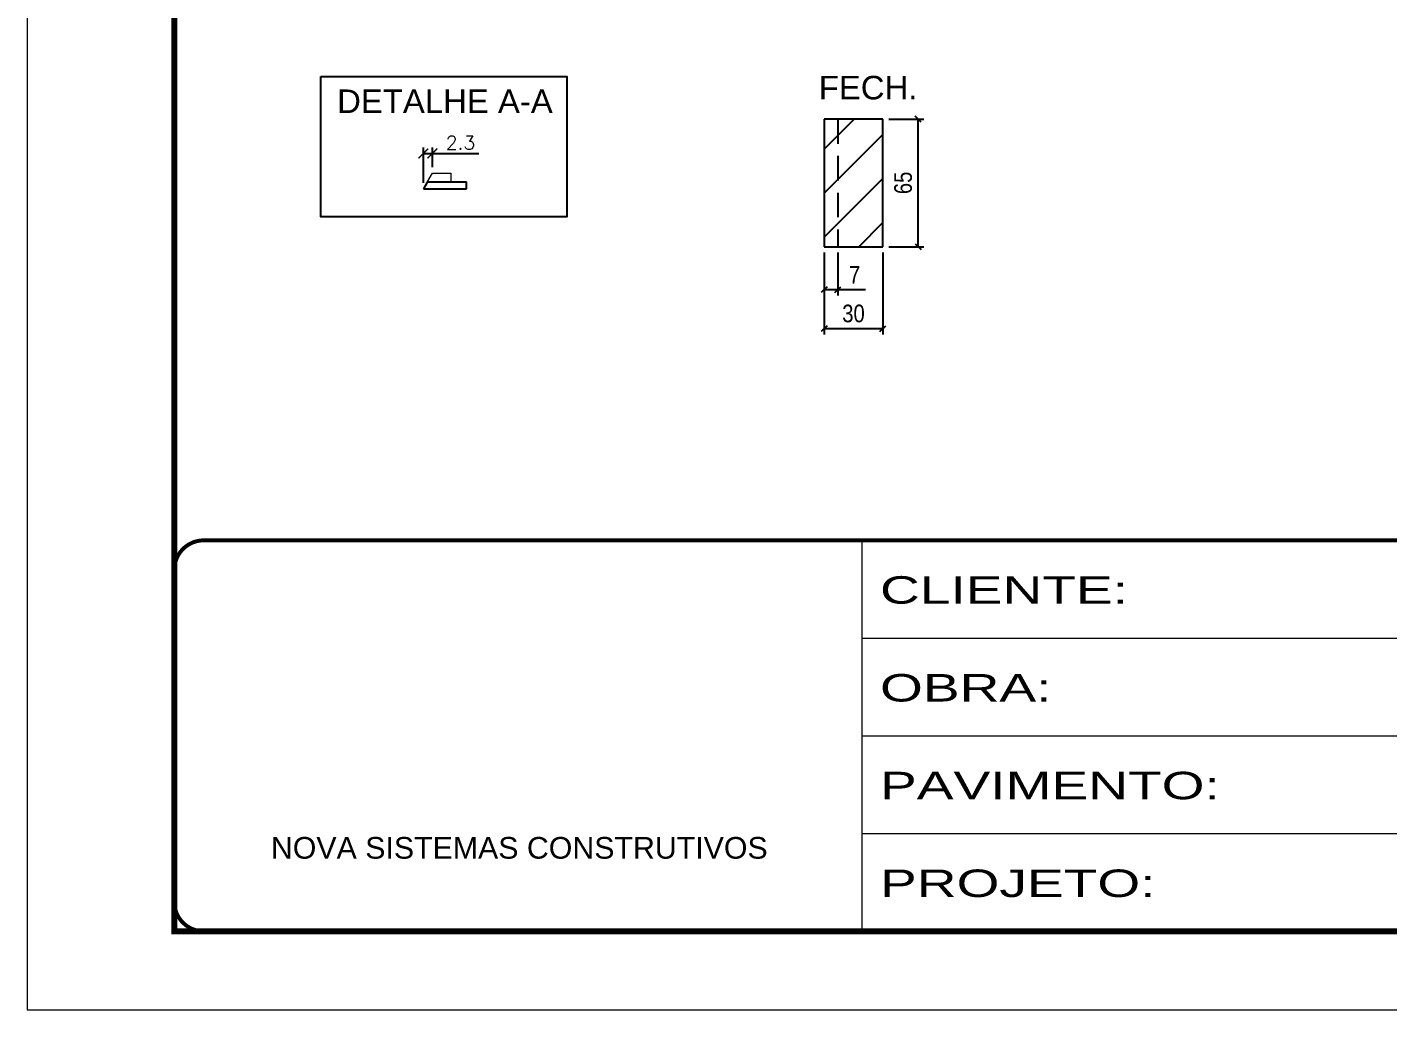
# Model space of a CAD drawing. Extents: x -20960 to -5926, y -2106 to 21915.
# Drawn here: x -9023 to -8330, y 15123 to 15623 of the extents above; entities that cross this region are included whole.
import ezdxf

# ---------------------------------------------------------------- set-up
doc = ezdxf.new("R2010")
doc.units = 0
for name, pattern in [('CONTINUO', [0]), ('DASHED', [0.75, 0.5, -0.25]), ('HIDDEN', [0.375, 0.25, -0.125])]:
    doc.linetypes.add(name, pattern=pattern)
for name, color, linetype in [('5', 5, 'Continuous'), ('COTA', 241, 'Continuous'), ('Painéis', 200, 'Continuous'), ('Reaproveitamento', 251, 'Continuous'), ('SARR_2.2x7', 40, 'Continuous')]:
    doc.layers.add(name, color=color, linetype=linetype)
for name, color, linetype, lineweight in [('Folhas', 255, 'Continuous', 9), ('Sarr 2.2x7', 40, 'Continuous', 9), ('SARRAFO DE PRESSAO', 251, 'DASHED', 9)]:
    doc.layers.add(name, color=color, linetype=linetype, lineweight=lineweight)
doc.styles.add('ARIAL', font='arial.ttf')
doc.styles.add('COTA TECNICA-50', font='techl___.ttf', dxfattribs={"height": 9})
doc.styles.add('Romans', font='romans.shx')
doc.styles.get("Standard").update_dxf_attribs({"font": 'arial.ttf'})
doc.styles.add('Tecnologia', font='')
doc.styles.get('Tecnologia').set_extended_font_data('Forgotten Futurist')
doc.dimstyles.new('COTA PAINEL-50', dxfattribs={"dimtxt": 9, "dimasz": 3, "dimexe": 3, "dimexo": 3, "dimgap": 3, "dimtad": 1, "dimdec": 1, "dimzin": 12, "dimdsep": 46, "dimtxsty": 'COTA TECNICA-50', "dimblk1": 'OBLIQUE', "dimblk2": 'OBLIQUE', "dimsah": 1, "dimcen": 0.9, "dimclrd": 4, "dimclre": 4, "dimclrt": 240, "dimadec": 1, "dimazin": 3, "dimtfac": 1, "dimtdec": 1, "dimtmove": 0, "dimatfit": 3, "dimfxl": 1, "dimtolj": 1, "dimtzin": 12, "dimarcsym": 0})
doc.dimstyles.new('Cota Seção (2x)', dxfattribs={"dimtxt": 7, "dimasz": 5, "dimexe": 3, "dimexo": 3, "dimgap": 2, "dimtad": 3, "dimdec": 1, "dimlfac": 0.5, "dimzin": 12, "dimdsep": 46, "dimtxsty": 'Romans', "dimblk": 'ARCHTICK', "dimcen": 0, "dimclrd": 4, "dimclre": 4, "dimclrt": 1, "dimadec": 1, "dimazin": 3, "dimtfac": 1, "dimtdec": 1, "dimtmove": 0, "dimatfit": 3, "dimldrblk": 'OBLIQUE', "dimfxl": 1, "dimtolj": 1, "dimtzin": 12, "dimarcsym": 0})

# ---------------------------------------------------------------- blocks, each defined once
blk = doc.blocks.new('9999999999')
at = {"color": 30, "linetype": 'CONTINUO'}
for p, q in [((98564.56, 34230.21), (98564.56, 34429.45)), ((98564.56, 34379.64), (99583.98, 34379.64)), ((98564.56, 34329.83), (99487.98, 34329.83)), ((98564.56, 34280.02), (99487.98, 34280.02))]:
    blk.add_line(p, q, dxfattribs=at)
at = {"color": 30, "linetype": 'CONTINUO', "const_width": 2}
blk.add_lwpolyline([(99583.98, 34230.21), (99583.98, 34414.45, 0.414214), (99568.98, 34429.45), (98228.98, 34429.45, 0.414214), (98213.98, 34414.45), (98213.98, 34245.21, 0.414214), (98228.98, 34230.21), (99583.98, 34230.21)], format="xyb", dxfattribs=at)
at = {"layer": 'Folhas'}
blk.add_lwpolyline([(98138.98, 34190.21), (99623.98, 34190.21), (99623.98, 35240.21), (98138.98, 35240.21)], close=True, dxfattribs=at)
at = {"layer": 'Folhas', "color": 30, "const_width": 3}
blk.add_lwpolyline([(98213.98, 34230.21), (99583.98, 34230.21), (99583.98, 35200.21), (98213.98, 35200.21)], close=True, dxfattribs=at)
at = {"color": 7, "linetype": 'Continuous', "ltscale": 5, "style": 'ARIAL'}
blk.add_text('NOVA SISTEMAS CONSTRUTIVOS', height=11.0592, dxfattribs=at).set_placement((98263.19, 34267.21))
at = {"layer": 'Folhas', "color": 7, "style": 'Tecnologia', "width": 1.5}
for s, p in [('CLIENTE:', (98573.65, 34397.17)), ('OBRA:', (98573.65, 34347.31)), ('PAVIMENTO:', (98573.65, 34297.5)), ('PROJETO:', (98573.65, 34247.69))]:
    blk.add_text(s, height=14, dxfattribs=at).set_placement(p)
blk = doc.blocks.new('_Oblique')
at = {"color": 0, "linetype": 'ByBlock', "lineweight": -2}
blk.add_line((-0.5, -0.5), (0.5, 0.5), dxfattribs=at)
blk = doc.blocks.new('*D7137')
at = {"layer": 'COTA', "color": 4, "lineweight": -2, "transparency": 16777216}
for p, q in [((-8617.35, 15508.43), (-8617.35, 15466.65)), ((-8587.35, 15508.43), (-8587.35, 15466.65)), ((-8617.35, 15469.65), (-8587.35, 15469.65))]:
    blk.add_line(p, q, dxfattribs=at)
at = {"layer": 'Defpoints', "color": 0, "transparency": 16777216}
for p in [(-8617.35, 15511.43), (-8587.35, 15511.43), (-8587.35, 15469.65)]:
    blk.add_point(p, dxfattribs=at)
at = {"layer": 'COTA', "color": 4, "lineweight": -2, "transparency": 16777216, "xscale": 3, "yscale": 3, "zscale": 3, "rotation": 180}
blk.add_blockref('_Oblique', (-8617.35, 15469.65), dxfattribs=at)
at = {"layer": 'COTA', "color": 4, "lineweight": -2, "transparency": 16777216, "xscale": 3, "yscale": 3, "zscale": 3}
blk.add_blockref('_Oblique', (-8587.35, 15469.65), dxfattribs=at)
at = {"layer": 'COTA', "color": 240, "transparency": 16777216, "insert": (-8602.35, 15477.34), "char_height": 9, "attachment_point": 5, "style": 'COTA TECNICA-50'}
blk.add_mtext('\\A1;30', dxfattribs=at)
blk = doc.blocks.new('*D7138')
at = {"layer": 'COTA', "color": 4, "lineweight": -2, "transparency": 16777216}
for p, q in [((-8584.35, 15576.43), (-8566.43, 15576.43)), ((-8569.43, 15511.43), (-8569.43, 15576.43)), ((-8584.35, 15511.43), (-8566.43, 15511.43))]:
    blk.add_line(p, q, dxfattribs=at)
at = {"layer": 'Defpoints', "color": 0, "transparency": 16777216}
for p in [(-8587.35, 15576.43), (-8569.43, 15576.43), (-8587.35, 15511.43)]:
    blk.add_point(p, dxfattribs=at)
at = {"layer": 'COTA', "color": 4, "lineweight": -2, "transparency": 16777216, "xscale": 3, "yscale": 3, "zscale": 3}
for p, rotation in [((-8569.43, 15576.43), 90), ((-8569.43, 15511.43), 270)]:
    blk.add_blockref('_Oblique', p, dxfattribs=dict(at, rotation=rotation))
at = {"layer": 'COTA', "color": 240, "transparency": 16777216, "insert": (-8577.03, 15543.93), "char_height": 9, "attachment_point": 5, "rotation": 90, "style": 'COTA TECNICA-50'}
blk.add_mtext('\\A1;65', dxfattribs=at)
blk = doc.blocks.new('*D7195')
at = {"layer": 'COTA', "color": 4, "lineweight": -2, "transparency": 16777216}
for p, q in [((-8617.35, 15508.43), (-8617.35, 15486.53)), ((-8610.35, 15508.43), (-8610.35, 15486.53)), ((-8617.35, 15489.53), (-8610.35, 15489.53)), ((-8610.35, 15489.53), (-8596.2, 15489.53))]:
    blk.add_line(p, q, dxfattribs=at)
at = {"layer": 'Defpoints', "color": 0, "transparency": 16777216}
for p in [(-8617.35, 15511.43), (-8610.35, 15511.43), (-8610.35, 15489.53)]:
    blk.add_point(p, dxfattribs=at)
at = {"layer": 'COTA', "color": 4, "lineweight": -2, "transparency": 16777216, "xscale": 3, "yscale": 3, "zscale": 3, "rotation": 180}
blk.add_blockref('_Oblique', (-8617.35, 15489.53), dxfattribs=at)
at = {"layer": 'COTA', "color": 4, "lineweight": -2, "transparency": 16777216, "xscale": 3, "yscale": 3, "zscale": 3}
blk.add_blockref('_Oblique', (-8610.35, 15489.53), dxfattribs=at)
at = {"layer": 'COTA', "color": 240, "transparency": 16777216, "insert": (-8601.78, 15497.1), "char_height": 9, "attachment_point": 5, "style": 'COTA TECNICA-50'}
blk.add_mtext('\\A1;7', dxfattribs=at)
blk = doc.blocks.new('_ArchTick')
at = {"color": 0, "linetype": 'ByBlock', "const_width": 0.15}
blk.add_lwpolyline([(-0.5, -0.5), (0.5, 0.5)], dxfattribs=at)
blk = doc.blocks.new('*D7196')
at = {"layer": 'COTA', "color": 4, "lineweight": -2, "transparency": 16777216}
for p, q in [((-8821.58, 15543.91), (-8821.58, 15561.91)), ((-8816.96, 15551.91), (-8816.96, 15561.91)), ((-8821.58, 15558.91), (-8816.96, 15558.91)), ((-8816.96, 15558.91), (-8793.3, 15558.91))]:
    blk.add_line(p, q, dxfattribs=at)
at = {"layer": 'Defpoints', "color": 0, "transparency": 16777216}
for p in [(-8816.96, 15558.91), (-8816.96, 15548.91), (-8821.58, 15540.91)]:
    blk.add_point(p, dxfattribs=at)
at = {"layer": 'COTA', "color": 4, "lineweight": -2, "transparency": 16777216, "xscale": 5, "yscale": 5, "zscale": 5, "rotation": 180}
blk.add_blockref('_ArchTick', (-8821.58, 15558.91), dxfattribs=at)
at = {"layer": 'COTA', "color": 4, "lineweight": -2, "transparency": 16777216, "xscale": 5, "yscale": 5, "zscale": 5}
blk.add_blockref('_ArchTick', (-8816.96, 15558.91), dxfattribs=at)
at = {"layer": 'COTA', "color": 1, "transparency": 16777216, "insert": (-8802.63, 15564.41), "char_height": 7, "attachment_point": 5, "style": 'Romans'}
blk.add_mtext('\\A1;2.3', dxfattribs=at)

msp = doc.modelspace()

# ---------------------------------------------------------------- hatches: boundary and pattern name
at = {"layer": 'Reaproveitamento', "transparency": 33554684}
h = msp.add_hatch(dxfattribs=at)
h.set_pattern_fill('ANSI31', color=256, scale=5)
h.set_pattern_definition([(45, (3170, 1148.575), (-11.22532, 11.22532), [])])
h.paths.add_polyline_path([(-8617.35, 15511.43), (-8587.35, 15511.43), (-8587.35, 15576.43), (-8617.35, 15576.43)])

# ---------------------------------------------------------------- linework, layer by layer
at = {"ltscale": 25}
msp.add_lwpolyline([(-8873.79, 15598.18), (-8748.45, 15598.18), (-8748.45, 15526.62), (-8873.79, 15526.62)], close=True, dxfattribs=at)
at = {"layer": 'Painéis'}
for p, q in [((-8587.35, 15576.43), (-8617.35, 15576.43)), ((-8617.35, 15576.43), (-8617.35, 15511.43)), ((-8587.35, 15511.43), (-8587.35, 15576.43)), ((-8819.78, 15544.03), (-8821.58, 15540.91)), ((-8821.58, 15540.91), (-8799.58, 15540.91)), ((-8819.5, 15544.51), (-8799.58, 15544.51)), ((-8799.58, 15540.91), (-8799.58, 15544.51)), ((-8799.58, 15540.91), (-8799.58, 15544.51)), ((-8617.35, 15511.43), (-8587.35, 15511.43))]:
    msp.add_line(p, q, dxfattribs=at)
at = {"layer": 'Sarr 2.2x7'}
for p, q in [((-8819.78, 15544.03), (-8816.96, 15548.91)), ((-8816.96, 15548.91), (-8807.58, 15548.91)), ((-8807.58, 15548.91), (-8807.58, 15544.51))]:
    msp.add_line(p, q, dxfattribs=at)
at = {"layer": 'SARR_2.2x7', "linetype": 'HIDDEN', "ltscale": 50}
msp.add_line((-8610.35, 15576.43), (-8610.35, 15511.43), dxfattribs=at)

# ---------------------------------------------------------------- block references
at = {"layer": 'SARRAFO DE PRESSAO', "color": 6, "linetype": 'ByBlock'}
msp.add_blockref('9999999999', (-107162.48, -19067.69), dxfattribs=at)

# ---------------------------------------------------------------- texts
at = {"layer": '5', "color": 7, "linetype": 'Continuous'}
for s, p in [('FECH.', (-8620.06, 15586.49)), ('DETALHE A-A', (-8865.54, 15579.55))]:
    msp.add_text(s, height=12, rotation=359.99996, dxfattribs=at).set_placement(p)

# ---------------------------------------------------------------- dimensions: what is measured, and where the dimension line sits
at = {"layer": 'COTA'}
dim = msp.add_linear_dim(base=(-8569.43, 15576.43), p1=(-8587.35, 15511.43), p2=(-8587.35, 15576.43), angle=90, dimstyle='COTA PAINEL-50', dxfattribs=at)
dim.commit()
dim.dimension.update_dxf_attribs({"geometry": '*D7138', "text_midpoint": (-8577.03, 15543.93)})
for base, p1, p2, dimstyle, picture, middle in [((-8816.96, 15558.91), (-8821.58, 15540.91), (-8816.96, 15548.91), 'Cota Seção (2x)', '*D7196', (-8802.63, 15564.41)), ((-8587.35, 15469.65), (-8617.35, 15511.43), (-8587.35, 15511.43), 'COTA PAINEL-50', '*D7137', (-8602.35, 15477.34)), ((-8610.35, 15489.53), (-8617.35, 15511.43), (-8610.35, 15511.43), 'COTA PAINEL-50', '*D7195', (-8601.78, 15497.1))]:
    dim = msp.add_linear_dim(base=base, p1=p1, p2=p2, dimstyle=dimstyle, dxfattribs=at)
    dim.commit()
    dim.dimension.update_dxf_attribs({"geometry": picture, "text_midpoint": middle})

doc.saveas('drawing.dxf')
